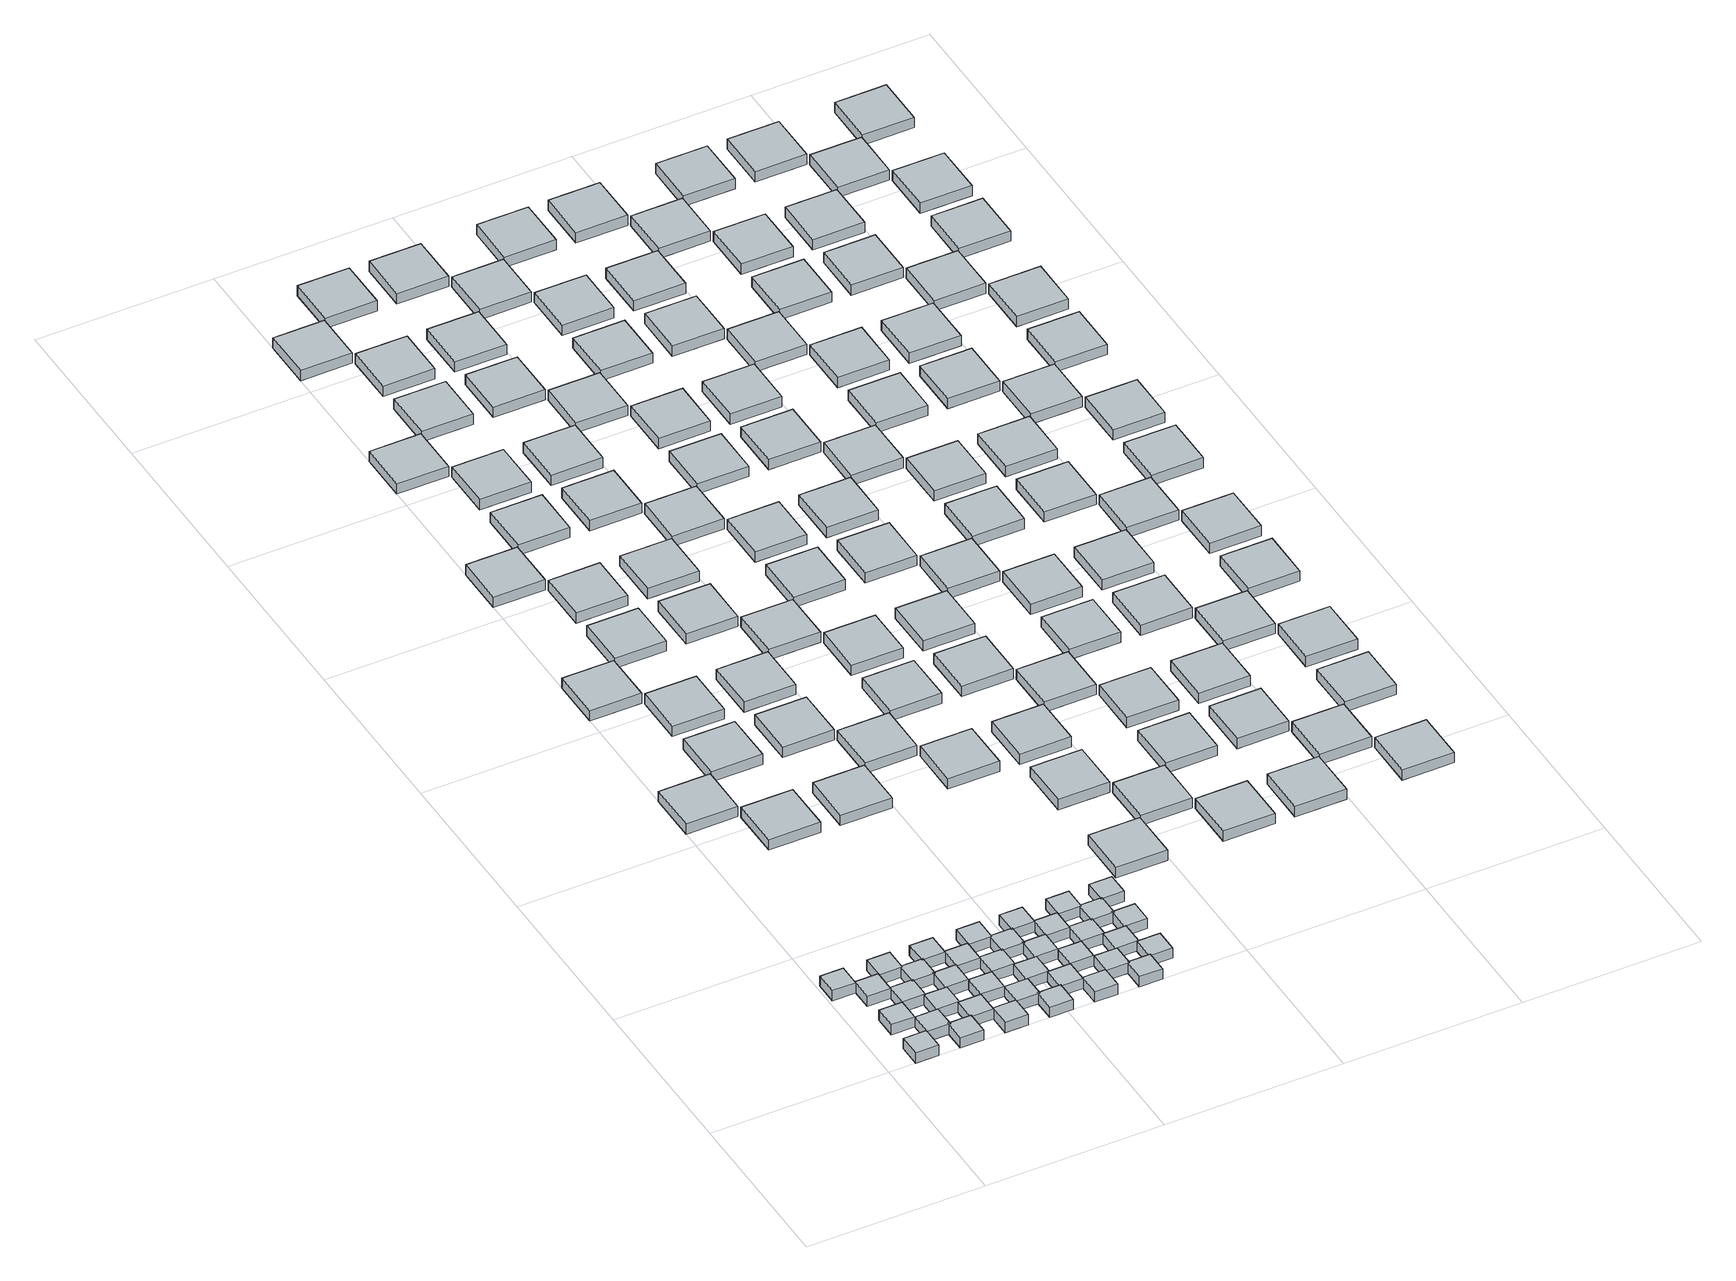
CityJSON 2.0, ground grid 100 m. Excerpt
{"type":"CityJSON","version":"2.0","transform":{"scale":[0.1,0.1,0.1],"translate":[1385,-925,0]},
"CityObjects":{
"object1":{"type":"GenericCityObject","geometry":[{"type":"Solid","lod":"1","boundaries":[[[[0,1,2,3]],[[4,5,1,0]],[[5,6,2,1]],[[6,7,3,2]],[[7,4,0,3]],[[7,6,5,4]]]]}]},
"object2":{"type":"GenericCityObject","geometry":[{"type":"Solid","lod":"1","boundaries":[[[[8,9,10,11]],[[12,13,9,8]],[[13,14,10,9]],[[14,15,11,10]],[[15,12,8,11]],[[15,14,13,12]]]]}]},
"object3":{"type":"GenericCityObject","geometry":[{"type":"Solid","lod":"1","boundaries":[[[[16,17,18,19]],[[20,21,17,16]],[[21,22,18,17]],[[22,23,19,18]],[[23,20,16,19]],[[23,22,21,20]]]]}]},
"object4":{"type":"GenericCityObject","geometry":[{"type":"Solid","lod":"1","boundaries":[[[[24,25,26,27]],[[28,29,25,24]],[[29,30,26,25]],[[30,31,27,26]],[[31,28,24,27]],[[31,30,29,28]]]]}]},
"object5":{"type":"GenericCityObject","geometry":[{"type":"Solid","lod":"1","boundaries":[[[[32,33,34,17]],[[35,36,33,32]],[[36,37,34,33]],[[37,21,17,34]],[[21,35,32,17]],[[21,37,36,35]]]]}]},
"object6":{"type":"GenericCityObject","geometry":[{"type":"Solid","lod":"1","boundaries":[[[[18,38,39,40]],[[22,41,38,18]],[[41,42,39,38]],[[42,43,40,39]],[[43,22,18,40]],[[43,42,41,22]]]]}]},
"object7":{"type":"GenericCityObject","geometry":[{"type":"Solid","lod":"1","boundaries":[[[[44,45,46,47]],[[48,49,45,44]],[[49,50,46,45]],[[50,51,47,46]],[[51,48,44,47]],[[51,50,49,48]]]]}]},
"object8":{"type":"GenericCityObject","geometry":[{"type":"Solid","lod":"1","boundaries":[[[[52,53,54,55]],[[56,57,53,52]],[[57,58,54,53]],[[58,59,55,54]],[[59,56,52,55]],[[59,58,57,56]]]]}]},
"object9":{"type":"GenericCityObject","geometry":[{"type":"Solid","lod":"1","boundaries":[[[[60,61,62,63]],[[64,65,61,60]],[[65,66,62,61]],[[66,67,63,62]],[[67,64,60,63]],[[67,66,65,64]]]]}]},
"object10":{"type":"GenericCityObject","geometry":[{"type":"Solid","lod":"1","boundaries":[[[[68,69,70,71]],[[72,73,69,68]],[[73,74,70,69]],[[74,75,71,70]],[[75,72,68,71]],[[75,74,73,72]]]]}]},
"object11":{"type":"GenericCityObject","geometry":[{"type":"Solid","lod":"1","boundaries":[[[[76,77,78,79]],[[80,81,77,76]],[[81,82,78,77]],[[82,83,79,78]],[[83,80,76,79]],[[83,82,81,80]]]]}]},
"object12":{"type":"GenericCityObject","geometry":[{"type":"Solid","lod":"1","boundaries":[[[[84,85,86,87]],[[88,89,85,84]],[[89,90,86,85]],[[90,91,87,86]],[[91,88,84,87]],[[91,90,89,88]]]]}]},
"object13":{"type":"GenericCityObject","geometry":[{"type":"Solid","lod":"1","boundaries":[[[[92,93,94,95]],[[96,97,93,92]],[[97,98,94,93]],[[98,99,95,94]],[[99,96,92,95]],[[99,98,97,96]]]]}]},
"object14":{"type":"GenericCityObject","geometry":[{"type":"Solid","lod":"1","boundaries":[[[[100,101,102,103]],[[104,105,101,100]],[[105,106,102,101]],[[106,107,103,102]],[[107,104,100,103]],[[107,106,105,104]]]]}]},
"object15":{"type":"GenericCityObject","geometry":[{"type":"Solid","lod":"1","boundaries":[[[[78,108,109,85]],[[82,110,108,78]],[[110,111,109,108]],[[111,89,85,109]],[[89,82,78,85]],[[89,111,110,82]]]]}]},
"object16":{"type":"GenericCityObject","geometry":[{"type":"Solid","lod":"1","boundaries":[[[[112,113,114,115]],[[116,117,113,112]],[[117,118,114,113]],[[118,119,115,114]],[[119,116,112,115]],[[119,118,117,116]]]]}]},
"object17":{"type":"GenericCityObject","geometry":[{"type":"Solid","lod":"1","boundaries":[[[[120,121,122,123]],[[124,125,121,120]],[[125,126,122,121]],[[126,127,123,122]],[[127,124,120,123]],[[127,126,125,124]]]]}]},
"object18":{"type":"GenericCityObject","geometry":[{"type":"Solid","lod":"1","boundaries":[[[[128,129,130,108]],[[131,132,129,128]],[[132,133,130,129]],[[133,110,108,130]],[[110,131,128,108]],[[110,133,132,131]]]]}]},
"object19":{"type":"GenericCityObject","geometry":[{"type":"Solid","lod":"1","boundaries":[[[[109,134,135,136]],[[111,137,134,109]],[[137,138,135,134]],[[138,139,136,135]],[[139,111,109,136]],[[139,138,137,111]]]]}]},
"object20":{"type":"GenericCityObject","geometry":[{"type":"Solid","lod":"1","boundaries":[[[[140,141,142,143]],[[144,145,141,140]],[[145,146,142,141]],[[146,147,143,142]],[[147,144,140,143]],[[147,146,145,144]]]]}]},
"object21":{"type":"GenericCityObject","geometry":[{"type":"Solid","lod":"1","boundaries":[[[[148,149,150,151]],[[152,153,149,148]],[[153,154,150,149]],[[154,155,151,150]],[[155,152,148,151]],[[155,154,153,152]]]]}]},
"object22":{"type":"GenericCityObject","geometry":[{"type":"Solid","lod":"1","boundaries":[[[[156,157,158,159]],[[160,161,157,156]],[[161,162,158,157]],[[162,163,159,158]],[[163,160,156,159]],[[163,162,161,160]]]]}]},
"object23":{"type":"GenericCityObject","geometry":[{"type":"Solid","lod":"1","boundaries":[[[[164,165,166,167]],[[168,169,165,164]],[[169,170,166,165]],[[170,171,167,166]],[[171,168,164,167]],[[171,170,169,168]]]]}]},
"object24":{"type":"GenericCityObject","geometry":[{"type":"Solid","lod":"1","boundaries":[[[[172,173,174,175]],[[176,177,173,172]],[[177,178,174,173]],[[178,179,175,174]],[[179,176,172,175]],[[179,178,177,176]]]]}]},
"object25":{"type":"GenericCityObject","geometry":[{"type":"Solid","lod":"1","boundaries":[[[[180,181,182,183]],[[184,185,181,180]],[[185,186,182,181]],[[186,187,183,182]],[[187,184,180,183]],[[187,186,185,184]]]]}]},
"object26":{"type":"GenericCityObject","geometry":[{"type":"Solid","lod":"1","boundaries":[[[[188,189,190,191]],[[192,193,189,188]],[[193,194,190,189]],[[194,195,191,190]],[[195,192,188,191]],[[195,194,193,192]]]]}]},
"object27":{"type":"GenericCityObject","geometry":[{"type":"Solid","lod":"1","boundaries":[[[[196,197,198,199]],[[200,201,197,196]],[[201,202,198,197]],[[202,203,199,198]],[[203,200,196,199]],[[203,202,201,200]]]]}]},
"object28":{"type":"GenericCityObject","geometry":[{"type":"Solid","lod":"1","boundaries":[[[[204,205,206,207]],[[208,209,205,204]],[[209,210,206,205]],[[210,211,207,206]],[[211,208,204,207]],[[211,210,209,208]]]]}]},
"object29":{"type":"GenericCityObject","geometry":[{"type":"Solid","lod":"1","boundaries":[[[[212,213,214,215]],[[216,217,213,212]],[[217,218,214,213]],[[218,219,215,214]],[[219,216,212,215]],[[219,218,217,216]]]]}]},
"object30":{"type":"GenericCityObject","geometry":[{"type":"Solid","lod":"1","boundaries":[[[[220,221,222,223]],[[224,225,221,220]],[[225,226,222,221]],[[226,227,223,222]],[[227,224,220,223]],[[227,226,225,224]]]]}]},
"object31":{"type":"GenericCityObject","geometry":[{"type":"Solid","lod":"1","boundaries":[[[[190,228,229,205]],[[194,230,228,190]],[[230,231,229,228]],[[231,209,205,229]],[[209,194,190,205]],[[209,231,230,194]]]]}]},
"object32":{"type":"GenericCityObject","geometry":[{"type":"Solid","lod":"1","boundaries":[[[[232,233,234,235]],[[236,237,233,232]],[[237,238,234,233]],[[238,239,235,234]],[[239,236,232,235]],[[239,238,237,236]]]]}]},
"object33":{"type":"GenericCityObject","geometry":[{"type":"Solid","lod":"1","boundaries":[[[[240,241,242,243]],[[244,245,241,240]],[[245,246,242,241]],[[246,247,243,242]],[[247,244,240,243]],[[247,246,245,244]]]]}]},
"object34":{"type":"GenericCityObject","geometry":[{"type":"Solid","lod":"1","boundaries":[[[[248,249,250,228]],[[251,252,249,248]],[[252,253,250,249]],[[253,230,228,250]],[[230,251,248,228]],[[230,253,252,251]]]]}]},
"object35":{"type":"GenericCityObject","geometry":[{"type":"Solid","lod":"1","boundaries":[[[[254,255,256,257]],[[258,259,255,254]],[[259,260,256,255]],[[260,261,257,256]],[[261,258,254,257]],[[261,260,259,258]]]]}]},
"object36":{"type":"GenericCityObject","geometry":[{"type":"Solid","lod":"1","boundaries":[[[[262,263,264,265]],[[266,267,263,262]],[[267,268,264,263]],[[268,269,265,264]],[[269,266,262,265]],[[269,268,267,266]]]]}]},
"object37":{"type":"GenericCityObject","geometry":[{"type":"Solid","lod":"1","boundaries":[[[[229,270,271,272]],[[231,273,270,229]],[[273,274,271,270]],[[274,275,272,271]],[[275,231,229,272]],[[275,274,273,231]]]]}]},
"object38":{"type":"GenericCityObject","geometry":[{"type":"Solid","lod":"1","boundaries":[[[[276,277,278,279]],[[280,281,277,276]],[[281,282,278,277]],[[282,283,279,278]],[[283,280,276,279]],[[283,282,281,280]]]]}]},
"object39":{"type":"GenericCityObject","geometry":[{"type":"Solid","lod":"1","boundaries":[[[[284,285,286,287]],[[288,289,285,284]],[[289,290,286,285]],[[290,291,287,286]],[[291,288,284,287]],[[291,290,289,288]]]]}]},
"object40":{"type":"GenericCityObject","geometry":[{"type":"Solid","lod":"1","boundaries":[[[[292,293,294,295]],[[296,297,293,292]],[[297,298,294,293]],[[298,299,295,294]],[[299,296,292,295]],[[299,298,297,296]]]]}]},
"object41":{"type":"GenericCityObject","geometry":[{"type":"Solid","lod":"1","boundaries":[[[[300,301,302,303]],[[304,305,301,300]],[[305,306,302,301]],[[306,307,303,302]],[[307,304,300,303]],[[307,306,305,304]]]]}]},
"object42":{"type":"GenericCityObject","geometry":[{"type":"Solid","lod":"1","boundaries":[[[[308,309,310,311]],[[312,313,309,308]],[[313,314,310,309]],[[314,315,311,310]],[[315,312,308,311]],[[315,314,313,312]]]]}]},
"object43":{"type":"GenericCityObject","geometry":[{"type":"Solid","lod":"1","boundaries":[[[[316,317,318,319]],[[320,321,317,316]],[[321,322,318,317]],[[322,323,319,318]],[[323,320,316,319]],[[323,322,321,320]]]]}]},
"object44":{"type":"GenericCityObject","geometry":[{"type":"Solid","lod":"1","boundaries":[[[[324,325,326,327]],[[328,329,325,324]],[[329,330,326,325]],[[330,331,327,326]],[[331,328,324,327]],[[331,330,329,328]]]]}]},
"object45":{"type":"GenericCityObject","geometry":[{"type":"Solid","lod":"1","boundaries":[[[[332,333,334,335]],[[336,337,333,332]],[[337,338,334,333]],[[338,339,335,334]],[[339,336,332,335]],[[339,338,337,336]]]]}]},
"object46":{"type":"GenericCityObject","geometry":[{"type":"Solid","lod":"1","boundaries":[[[[340,341,342,343]],[[344,345,341,340]],[[345,346,342,341]],[[346,347,343,342]],[[347,344,340,343]],[[347,346,345,344]]]]}]},
"object47":{"type":"GenericCityObject","geometry":[{"type":"Solid","lod":"1","boundaries":[[[[348,349,350,351]],[[352,353,349,348]],[[353,354,350,349]],[[354,355,351,350]],[[355,352,348,351]],[[355,354,353,352]]]]}]},
"object48":{"type":"GenericCityObject","geometry":[{"type":"Solid","lod":"1","boundaries":[[[[356,357,358,359]],[[360,361,357,356]],[[361,362,358,357]],[[362,363,359,358]],[[363,360,356,359]],[[363,362,361,360]]]]}]},
"object49":{"type":"GenericCityObject","geometry":[{"type":"Solid","lod":"1","boundaries":[[[[364,365,366,367]],[[368,369,365,364]],[[369,370,366,365]],[[370,371,367,366]],[[371,368,364,367]],[[371,370,369,368]]]]}]},
"object50":{"type":"GenericCityObject","geometry":[{"type":"Solid","lod":"1","boundaries":[[[[372,373,374,375]],[[376,377,373,372]],[[377,378,374,373]],[[378,379,375,374]],[[379,376,372,375]],[[379,378,377,376]]]]}]},
"object51":{"type":"GenericCityObject","geometry":[{"type":"Solid","lod":"1","boundaries":[[[[380,381,382,383]],[[384,385,381,380]],[[385,386,382,381]],[[386,387,383,382]],[[387,384,380,383]],[[387,386,385,384]]]]}]},
"object52":{"type":"GenericCityObject","geometry":[{"type":"Solid","lod":"1","boundaries":[[[[388,389,390,391]],[[392,393,389,388]],[[393,394,390,389]],[[394,395,391,390]],[[395,392,388,391]],[[395,394,393,392]]]]}]},
"object53":{"type":"GenericCityObject","geometry":[{"type":"Solid","lod":"1","boundaries":[[[[396,397,398,399]],[[400,401,397,396]],[[401,402,398,397]],[[402,403,399,398]],[[403,400,396,399]],[[403,402,401,400]]]]}]},
"object54":{"type":"GenericCityObject","geometry":[{"type":"Solid","lod":"1","boundaries":[[[[404,405,406,407]],[[408,409,405,404]],[[409,410,406,405]],[[410,411,407,406]],[[411,408,404,407]],[[411,410,409,408]]]]}]},
"object55":{"type":"GenericCityObject","geometry":[{"type":"Solid","lod":"1","boundaries":[[[[412,413,414,415]],[[416,417,413,412]],[[417,418,414,413]],[[418,419,415,414]],[[419,416,412,415]],[[419,418,417,416]]]]}]},
"object56":{"type":"GenericCityObject","geometry":[{"type":"Solid","lod":"1","boundaries":[[[[420,421,422,423]],[[424,425,421,420]],[[425,426,422,421]],[[426,427,423,422]],[[427,424,420,423]],[[427,426,425,424]]]]}]},
"object57":{"type":"GenericCityObject","geometry":[{"type":"Solid","lod":"1","boundaries":[[[[428,429,430,431]],[[432,433,429,428]],[[433,434,430,429]],[[434,435,431,430]],[[435,432,428,431]],[[435,434,433,432]]]]}]},
"object58":{"type":"GenericCityObject","geometry":[{"type":"Solid","lod":"1","boundaries":[[[[436,437,438,439]],[[440,441,437,436]],[[441,442,438,437]],[[442,443,439,438]],[[443,440,436,439]],[[443,442,441,440]]]]}]},
"object59":{"type":"GenericCityObject","geometry":[{"type":"Solid","lod":"1","boundaries":[[[[444,445,446,447]],[[448,449,445,444]],[[449,450,446,445]],[[450,451,447,446]],[[451,448,444,447]],[[451,450,449,448]]]]}]},
"object60":{"type":"GenericCityObject","geometry":[{"type":"Solid","lod":"1","boundaries":[[[[452,453,454,455]],[[456,457,453,452]],[[457,458,454,453]],[[458,459,455,454]],[[459,456,452,455]],[[459,458,457,456]]]]}]},
"object61":{"type":"GenericCityObject","geometry":[{"type":"Solid","lod":"1","boundaries":[[[[460,461,462,463]],[[464,465,461,460]],[[465,466,462,461]],[[466,467,463,462]],[[467,464,460,463]],[[467,466,465,464]]]]}]},
"object62":{"type":"GenericCityObject","geometry":[{"type":"Solid","lod":"1","boundaries":[[[[468,469,470,471]],[[472,473,469,468]],[[473,474,470,469]],[[474,475,471,470]],[[475,472,468,471]],[[475,474,473,472]]]]}]},
"object63":{"type":"GenericCityObject","geometry":[{"type":"Solid","lod":"1","boundaries":[[[[476,477,478,479]],[[480,481,477,476]],[[481,482,478,477]],[[482,483,479,478]],[[483,480,476,479]],[[483,482,481,480]]]]}]},
"object64":{"type":"GenericCityObject","geometry":[{"type":"Solid","lod":"1","boundaries":[[[[484,485,486,487]],[[488,489,485,484]],[[489,490,486,485]],[[490,491,487,486]],[[491,488,484,487]],[[491,490,489,488]]]]}]},
"object65":{"type":"GenericCityObject","geometry":[{"type":"Solid","lod":"1","boundaries":[[[[492,493,494,495]],[[496,497,493,492]],[[497,498,494,493]],[[498,499,495,494]],[[499,496,492,495]],[[499,498,497,496]]]]}]},
"object66":{"type":"GenericCityObject","geometry":[{"type":"Solid","lod":"1","boundaries":[[[[500,501,502,503]],[[504,505,501,500]],[[505,506,502,501]],[[506,507,503,502]],[[507,504,500,503]],[[507,506,505,504]]]]}]},
"object67":{"type":"GenericCityObject","geometry":[{"type":"Solid","lod":"1","boundaries":[[[[508,509,510,511]],[[512,513,509,508]],[[513,514,510,509]],[[514,515,511,510]],[[515,512,508,511]],[[515,514,513,512]]]]}]},
"object68":{"type":"GenericCityObject","geometry":[{"type":"Solid","lod":"1","boundaries":[[[[516,517,518,519]],[[520,521,517,516]],[[521,522,518,517]],[[522,523,519,518]],[[523,520,516,519]],[[523,522,521,520]]]]}]},
"object69":{"type":"GenericCityObject","geometry":[{"type":"Solid","lod":"1","boundaries":[[[[524,525,526,527]],[[528,529,525,524]],[[529,530,526,525]],[[530,531,527,526]],[[531,528,524,527]],[[531,530,529,528]]]]}]},
"object70":{"type":"GenericCityObject","geometry":[{"type":"Solid","lod":"1","boundaries":[[[[532,533,534,535]],[[536,537,533,532]],[[537,538,534,533]],[[538,539,535,534]],[[539,536,532,535]],[[539,538,537,536]]]]}]},
"object71":{"type":"GenericCityObject","geometry":[{"type":"Solid","lod":"1","boundaries":[[[[540,541,542,543]],[[544,545,541,540]],[[545,546,542,541]],[[546,547,543,542]],[[547,544,540,543]],[[547,546,545,544]]]]}]},
"object72":{"type":"GenericCityObject","geometry":[{"type":"Solid","lod":"1","boundaries":[[[[548,549,550,551]],[[552,553,549,548]],[[553,554,550,549]],[[554,555,551,550]],[[555,552,548,551]],[[555,554,553,552]]]]}]},
"object73":{"type":"GenericCityObject","geometry":[{"type":"Solid","lod":"1","boundaries":[[[[556,557,558,559]],[[560,561,557,556]],[[561,562,558,557]],[[562,563,559,558]],[[563,560,556,559]],[[563,562,561,560]]]]}]},
"object74":{"type":"GenericCityObject","geometry":[{"type":"Solid","lod":"1","boundaries":[[[[564,565,566,567]],[[568,569,565,564]],[[569,570,566,565]],[[570,571,567,566]],[[571,568,564,567]],[[571,570,569,568]]]]}]},
"object75":{"type":"GenericCityObject","geometry":[{"type":"Solid","lod":"1","boundaries":[[[[572,573,574,575]],[[576,577,573,572]],[[577,578,574,573]],[[578,579,575,574]],[[579,576,572,575]],[[579,578,577,576]]]]}]},
"object76":{"type":"GenericCityObject","geometry":[{"type":"Solid","lod":"1","boundaries":[[[[580,581,582,583]],[[584,585,581,580]],[[585,586,582,581]],[[586,587,583,582]],[[587,584,580,583]],[[587,586,585,584]]]]}]},
"object77":{"type":"GenericCityObject","geometry":[{"type":"Solid","lod":"1","boundaries":[[[[588,589,590,591]],[[592,593,589,588]],[[593,594,590,589]],[[594,595,591,590]],[[595,592,588,591]],[[595,594,593,592]]]]}]},
"object78":{"type":"GenericCityObject","geometry":[{"type":"Solid","lod":"1","boundaries":[[[[596,597,598,599]],[[600,601,597,596]],[[601,602,598,597]],[[602,603,599,598]],[[603,600,596,599]],[[603,602,601,600]]]]}]},
"object79":{"type":"GenericCityObject","geometry":[{"type":"Solid","lod":"1","boundaries":[[[[604,605,606,607]],[[608,609,605,604]],[[609,610,606,605]],[[610,611,607,606]],[[611,608,604,607]],[[611,610,609,608]]]]}]},
"object80":{"type":"GenericCityObject","geometry":[{"type":"Solid","lod":"1","boundaries":[[[[612,613,614,615]],[[616,617,613,612]],[[617,618,614,613]],[[618,619,615,614]],[[619,616,612,615]],[[619,618,617,616]]]]}]},
"object81":{"type":"GenericCityObject","geometry":[{"type":"Solid","lod":"1","boundaries":[[[[620,621,622,623]],[[624,625,621,620]],[[625,626,622,621]],[[626,627,623,622]],[[627,624,620,623]],[[627,626,625,624]]]]}]},
"object82":{"type":"GenericCityObject","geometry":[{"type":"Solid","lod":"1","boundaries":[[[[628,629,630,631]],[[632,633,629,628]],[[633,634,630,629]],[[634,635,631,630]],[[635,632,628,631]],[[635,634,633,632]]]]}]},
"object83":{"type":"GenericCityObject","geometry":[{"type":"Solid","lod":"1","boundaries":[[[[636,637,638,639]],[[640,641,637,636]],[[641,642,638,637]],[[642,643,639,638]],[[643,640,636,639]],[[643,642,641,640]]]]}]},
"object84":{"type":"GenericCityObject","geometry":[{"type":"Solid","lod":"1","boundaries":[[[[644,645,646,647]],[[648,649,645,644]],[[649,650,646,645]],[[650,651,647,646]],[[651,648,644,647]],[[651,650,649,648]]]]}]},
"object85":{"type":"GenericCityObject","geometry":[{"type":"Solid","lod":"1","boundaries":[[[[652,653,654,655]],[[656,657,653,652]],[[657,658,654,653]],[[658,659,655,654]],[[659,656,652,655]],[[659,658,657,656]]]]}]},
"object86":{"type":"GenericCityObject","geometry":[{"type":"Solid","lod":"1","boundaries":[[[[660,661,662,663]],[[664,665,661,660]],[[665,666,662,661]],[[666,667,663,662]],[[667,664,660,663]],[[667,666,665,664]]]]}]},
"object87":{"type":"GenericCityObject","geometry":[{"type":"Solid","lod":"1","boundaries":[[[[668,669,670,671]],[[672,673,669,668]],[[673,674,670,669]],[[674,675,671,670]],[[675,672,668,671]],[[675,674,673,672]]]]}]},
"object88":{"type":"GenericCityObject","geometry":[{"type":"Solid","lod":"1","boundaries":[[[[676,677,678,679]],[[680,681,677,676]],[[681,682,678,677]],[[682,683,679,678]],[[683,680,676,679]],[[683,682,681,680]]]]}]},
"object89":{"type":"GenericCityObject","geometry":[{"type":"Solid","lod":"1","boundaries":[[[[684,685,686,687]],[[688,689,685,684]],[[689,690,686,685]],[[690,691,687,686]],[[691,688,684,687]],[[691,690,689,688]]]]}]},
"object90":{"type":"GenericCityObject","geometry":[{"type":"Solid","lod":"1","boundaries":[[[[692,693,694,695]],[[696,697,693,692]],[[697,698,694,693]],[[698,699,695,694]],[[699,696,692,695]],[[699,698,697,696]]]]}]},
"object91":{"type":"GenericCityObject","geometry":[{"type":"Solid","lod":"1","boundaries":[[[[700,701,702,703]],[[704,705,701,700]],[[705,706,702,701]],[[706,707,703,702]],[[707,704,700,703]],[[707,706,705,704]]]]}]},
"object92":{"type":"GenericCityObject","geometry":[{"type":"Solid","lod":"1","boundaries":[[[[708,709,710,711]],[[712,713,709,708]],[[713,714,710,709]],[[714,715,711,710]],[[715,712,708,711]],[[715,714,713,712]]]]}]},
"object93":{"type":"GenericCityObject","geometry":[{"type":"Solid","lod":"1","boundaries":[[[[716,717,718,719]],[[720,721,717,716]],[[721,722,718,717]],[[722,723,719,718]],[[723,720,716,719]],[[723,722,721,720]]]]}]},
"object94":{"type":"GenericCityObject","geometry":[{"type":"Solid","lod":"1","boundaries":[[[[724,725,726,727]],[[728,729,725,724]],[[729,730,726,725]],[[730,731,727,726]],[[731,728,724,727]],[[731,730,729,728]]]]}]},
"object95":{"type":"GenericCityObject","geometry":[{"type":"Solid","lod":"1","boundaries":[[[[732,733,734,735]],[[736,737,733,732]],[[737,738,734,733]],[[738,739,735,734]],[[739,736,732,735]],[[739,738,737,736]]]]}]},
"object96":{"type":"GenericCityObject","geometry":[{"type":"Solid","lod":"1","boundaries":[[[[740,741,742,743]],[[744,745,741,740]],[[745,746,742,741]],[[746,747,743,742]],[[747,744,740,743]],[[747,746,745,744]]]]}]},
"object97":{"type":"GenericCityObject","geometry":[{"type":"Solid","lod":"1","boundaries":[[[[748,749,750,751]],[[752,753,749,748]],[[753,754,750,749]],[[754,755,751,750]],[[755,752,748,751]],[[755,754,753,752]]]]}]},
"object98":{"type":"GenericCityObject","geometry":[{"type":"Solid","lod":"1","boundaries":[[[[756,757,758,759]],[[760,761,757,756]],[[761,762,758,757]],[[762,763,759,758]],[[763,760,756,759]],[[763,762,761,760]]]]}]},
"object99":{"type":"GenericCityObject","geometry":[{"type":"Solid","lod":"1","boundaries":[[[[764,765,766,767]],[[768,769,765,764]],[[769,770,766,765]],[[770,771,767,766]],[[771,768,764,767]],[[771,770,769,768]]]]}]},
"object100":{"type":"GenericCityObject","geometry":[{"type":"Solid","lod":"1","boundaries":[[[[772,773,774,775]],[[776,777,773,772]],[[777,778,774,773]],[[778,779,775,774]],[[779,776,772,775]],[[779,778,777,776]]]]}]},
"object101":{"type":"GenericCityObject","geometry":[{"type":"Solid","lod":"1","boundaries":[[[[780,781,782,783]],[[784,785,781,780]],[[785,786,782,781]],[[786,787,783,782]],[[787,784,780,783]],[[787,786,785,784]]]]}]},
"object102":{"type":"GenericCityObject","geometry":[{"type":"Solid","lod":"1","boundaries":[[[[788,789,790,791]],[[792,793,789,788]],[[793,794,790,789]],[[794,795,791,790]],[[795,792,788,791]],[[795,794,793,792]]]]}]},
"object103":{"type":"GenericCityObject","geometry":[{"type":"Solid","lod":"1","boundaries":[[[[796,797,798,799]],[[800,801,797,796]],[[801,802,798,797]],[[802,803,799,798]],[[803,800,796,799]],[[803,802,801,800]]]]}]},
"object104":{"type":"GenericCityObject","geometry":[{"type":"Solid","lod":"1","boundaries":[[[[804,805,806,807]],[[808,809,805,804]],[[809,810,806,805]],[[810,811,807,806]],[[811,808,804,807]],[[811,810,809,808]]]]}]},
"object105":{"type":"GenericCityObject","geometry":[{"type":"Solid","lod":"1","boundaries":[[[[812,813,814,815]],[[816,817,813,812]],[[817,818,814,813]],[[818,819,815,814]],[[819,816,812,815]],[[819,818,817,816]]]]}]},
"object106":{"type":"GenericCityObject","geometry":[{"type":"Solid","lod":"1","boundaries":[[[[820,821,822,823]],[[824,825,821,820]],[[825,826,822,821]],[[826,827,823,822]],[[827,824,820,823]],[[827,826,825,824]]]]}]},
"object107":{"type":"GenericCityObject","geometry":[{"type":"Solid","lod":"1","boundaries":[[[[828,829,830,831]],[[832,833,829,828]],[[833,834,830,829]],[[834,835,831,830]],[[835,832,828,831]],[[835,834,833,832]]]]}]},
"object108":{"type":"GenericCityObject","geometry":[{"type":"Solid","lod":"1","boundaries":[[[[836,837,838,839]],[[840,841,837,836]],[[841,842,838,837]],[[842,843,839,838]],[[843,840,836,839]],[[843,842,841,840]]]]}]},
"object109":{"type":"GenericCityObject","geometry":[{"type":"Solid","lod":"1","boundaries":[[[[844,845,846,847]],[[848,849,845,844]],[[849,850,846,845]],[[850,851,847,846]],[[851,848,844,847]],[[851,850,849,848]]]]}]},
"object110":{"type":"GenericCityObject","geometry":[{"type":"Solid","lod":"1","boundaries":[[[[852,853,854,855]],[[856,857,853,852]],[[857,858,854,853]],[[858,859,855,854]],[[859,856,852,855]],[[859,858,857,856]]]]}]},
"object111":{"type":"GenericCityObject","geometry":[{"type":"Solid","lod":"1","boundaries":[[[[860,861,862,863]],[[864,865,861,860]],[[865,866,862,861]],[[866,867,863,862]],[[867,864,860,863]],[[867,866,865,864]]]]}]},
"object112":{"type":"GenericCityObject","geometry":[{"type":"Solid","lod":"1","boundaries":[[[[868,869,870,871]],[[872,873,869,868]],[[873,874,870,869]],[[874,875,871,870]],[[875,872,868,871]],[[875,874,873,872]]]]}]},
"object113":{"type":"GenericCityObject","geometry":[{"type":"Solid","lod":"1","boundaries":[[[[876,877,878,879]],[[880,881,877,876]],[[881,882,878,877]],[[882,883,879,878]],[[883,880,876,879]],[[883,882,881,880]]]]}]},
"object114":{"type":"GenericCityObject","geometry":[{"type":"Solid","lod":"1","boundaries":[[[[884,885,886,887]],[[888,889,885,884]],[[889,890,886,885]],[[890,891,887,886]],[[891,888,884,887]],[[891,890,889,888]]]]}]},
"object115":{"type":"GenericCityObject","geometry":[{"type":"Solid","lod":"1","boundaries":[[[[892,893,894,895]],[[896,897,893,892]],[[897,898,894,893]],[[898,899,895,894]],[[899,896,892,895]],[[899,898,897,896]]]]}]},
"object116":{"type":"GenericCityObject","geometry":[{"type":"Solid","lod":"1","boundaries":[[[[900,901,902,903]],[[904,905,901,900]],[[905,906,902,901]],[[906,907,903,902]],[[907,904,900,903]],[[907,906,905,904]]]]}]},
"object117":{"type":"GenericCityObject","geometry":[{"type":"Solid","lod":"1","boundaries":[[[[908,909,910,911]],[[912,913,909,908]],[[913,914,910,909]],[[914,915,911,910]],[[915,912,908,911]],[[915,914,913,912]]]]}]},
"object118":{"type":"GenericCityObject","geometry":[{"type":"Solid","lod":"1","boundaries":[[[[916,917,918,919]],[[920,921,917,916]],[[921,922,918,917]],[[922,923,919,918]],[[923,920,916,919]],[[923,922,921,920]]]]}]},
"object119":{"type":"GenericCityObject","geometry":[{"type":"Solid","lod":"1","boundaries":[[[[924,925,926,927]],[[928,929,925,924]],[[929,930,926,925]],[[930,931,927,926]],[[931,928,924,927]],[[931,930,929,928]]]]}]},
"object120":{"type":"GenericCityObject","geometry":[{"type":"Solid","lod":"1","boundaries":[[[[932,933,934,935]],[[936,937,933,932]],[[937,938,934,933]],[[938,939,935,934]],[[939,936,932,935]],[[939,938,937,936]]]]}]},
"object121":{"type":"GenericCityObject","geometry":[{"type":"Solid","lod":"1","boundaries":[[[[940,941,942,943]],[[944,945,941,940]],[[945,946,942,941]],[[946,947,943,942]],[[947,944,940,943]],[[947,946,945,944]]]]}]},
"object122":{"type":"GenericCityObject","geometry":[{"type":"Solid","lod":"1","boundaries":[[[[948,949,950,951]],[[952,953,949,948]],[[953,954,950,949]],[[954,955,951,950]],[[955,952,948,951]],[[955,954,953,952]]]]}]},
"object123":{"type":"GenericCityObject","geometry":[{"type":"Solid","lod":"1","boundaries":[[[[956,957,958,959]],[[960,961,957,956]],[[961,962,958,957]],[[962,963,959,958]],[[963,960,956,959]],[[963,962,961,960]]]]}]},
"object124":{"type":"GenericCityObject","geometry":[{"type":"Solid","lod":"1","boundaries":[[[[964,965,966,967]],[[968,969,965,964]],[[969,970,966,965]],[[970,971,967,966]],[[971,968,964,967]],[[971,970,969,968]]]]}]},
"object125":{"type":"GenericCityObject","geometry":[{"type":"Solid","lod":"1","boundaries":[[[[972,973,974,975]],[[976,977,973,972]],[[977,978,974,973]],[[978,979,975,974]],[[979,976,972,975]],[[979,978,977,976]]]]}]},
"object126":{"type":"GenericCityObject","geometry":[{"type":"Solid","lod":"1","boundaries":[[[[980,981,982,983]],[[984,985,981,980]],[[985,986,982,981]],[[986,987,983,982]],[[987,984,980,983]],[[987,986,985,984]]]]}]},
"object127":{"type":"GenericCityObject","geometry":[{"type":"Solid","lod":"1","boundaries":[[[[988,989,990,991]],[[992,993,989,988]],[[993,994,990,989]],[[994,995,991,990]],[[995,992,988,991]],[[995,994,993,992]]]]}]},
"object128":{"type":"GenericCityObject","geometry":[{"type":"Solid","lod":"1","boundaries":[[[[996,997,998,999]],[[1000,1001,997,996]],[[1001,1002,998,997]],[[1002,1003,999,998]],[[1003,1000,996,999]],[[1003,1002,1001,1000]]]]}]},
"object129":{"type":"GenericCityObject","geometry":[{"type":"Solid","lod":"1","boundaries":[[[[1004,1005,1006,1007]],[[1008,1009,1005,1004]],[[1009,1010,1006,1005]],[[1010,1011,1007,1006]],[[1011,1008,1004,1007]],[[1011,1010,1009,1008]]]]}]},
"object130":{"type":"GenericCityObject","geometry":[{"type":"Solid","lod":"1","boundaries":[[[[1012,1013,1014,1015]],[[1016,1017,1013,1012]],[[1017,1018,1014,1013]],[[1018,1019,1015,1014]],[[1019,1016,1012,1015]],[[1019,1018,1017,1016]]]]}]},
"object131":{"type":"GenericCityObject","geometry":[{"type":"Solid","lod":"1","boundaries":[[[[1020,1021,1022,1023]],[[1024,1025,1021,1020]],[[1025,1026,1022,1021]],[[1026,1027,1023,1022]],[[1027,1024,1020,1023]],[[1027,1026,1025,1024]]]]}]},
"object132":{"type":"GenericCityObject","geometry":[{"type":"Solid","lod":"1","boundaries":[[[[1028,1029,1030,1031]],[[1032,1033,1029,1028]],[[1033,1034,1030,1029]],[[1034,1035,1031,1030]],[[1035,1032,1028,1031]],[[1035,1034,1033,1032]]]]}]},
"object133":{"type":"GenericCityObject","geometry":[{"type":"Solid","lod":"1","boundaries":[[[[1036,1037,1038,1039]],[[1040,1041,1037,1036]],[[1041,1042,1038,1037]],[[1042,1043,1039,1038]],[[1043,1040,1036,1039]],[[1043,1042,1041,1040]]]]}]},
"object134":{"type":"GenericCityObject","geometry":[{"type":"Solid","lod":"1","boundaries":[[[[1044,1045,1046,1047]],[[1048,1049,1045,1044]],[[1049,1050,1046,1045]],[[1050,1051,1047,1046]],[[1051,1048,1044,1047]],[[1051,1050,1049,1048]]]]}]},
"object135":{"type":"GenericCityObject","geometry":[{"type":"Solid","lod":"1","boundaries":[[[[1052,1053,1054,1055]],[[1056,1057,1053,1052]],[[1057,1058,1054,1053]],[[1058,1059,1055,1054]],[[1059,1056,1052,1055]],[[1059,1058,1057,1056]]]]}]},
"object136":{"type":"GenericCityObject","geometry":[{"type":"Solid","lod":"1","boundaries":[[[[1060,1061,1062,1063]],[[1064,1065,1061,1060]],[[1065,1066,1062,1061]],[[1066,1067,1063,1062]],[[1067,1064,1060,1063]],[[1067,1066,1065,1064]]]]}]},
"object137":{"type":"GenericCityObject","geometry":[{"type":"Solid","lod":"1","boundaries":[[[[1068,1069,1070,1071]],[[1072,1073,1069,1068]],[[1073,1074,1070,1069]],[[1074,1075,1071,1070]],[[1075,1072,1068,1071]],[[1075,1074,1073,1072]]]]}]}
},
"vertices":[
[150,0,0],[280,0,0],[280,130,0],[150,130,0],[150,0,65],[280,0,65],[280,130,65],[150,130,65],
[20,620,0],[150,620,0],[150,750,0],[20,750,0],[20,620,65],[150,620,65],[150,750,65],[20,750,65],
[150,250,0],[280,250,0],[280,380,0],[150,380,0],[150,250,65],[280,250,65],[280,380,65],[150,380,65],
[150,500,0],[280,500,0],[280,630,0],[150,630,0],[150,500,65],[280,500,65],[280,630,65],[150,630,65],
[280,120,0],[410,120,0],[410,250,0],[280,120,65],[410,120,65],[410,250,65],
[410,380,0],[410,510,0],[280,510,0],[410,380,65],[410,510,65],[280,510,65],
[400,0,0],[530,0,0],[530,130,0],[400,130,0],[400,0,65],[530,0,65],[530,130,65],[400,130,65],
[280,620,0],[410,620,0],[410,750,0],[280,750,0],[280,620,65],[410,620,65],[410,750,65],[280,750,65],
[400,250,0],[530,250,0],[530,380,0],[400,380,0],[400,250,65],[530,250,65],[530,380,65],[400,380,65],
[400,500,0],[530,500,0],[530,630,0],[400,630,0],[400,500,65],[530,500,65],[530,630,65],[400,630,65],
[520,120,0],[650,120,0],[650,250,0],[520,250,0],[520,120,65],[650,120,65],[650,250,65],[520,250,65],
[520,380,0],[650,380,0],[650,510,0],[520,510,0],[520,380,65],[650,380,65],[650,510,65],[520,510,65],
[650,0,0],[780,0,0],[780,130,0],[650,130,0],[650,0,65],[780,0,65],[780,130,65],[650,130,65],
[520,620,0],[650,620,0],[650,750,0],[520,750,0],[520,620,65],[650,620,65],[650,750,65],[520,750,65],
[780,250,0],[780,380,0],[780,250,65],[780,380,65],
[0,2100,0],[289,2100,0],[289,2389,0],[0,2389,0],[0,2100,65],[289,2100,65],[289,2389,65],[0,2389,65],
[650,500,0],[780,500,0],[780,630,0],[650,630,0],[650,500,65],[780,500,65],[780,630,65],[650,630,65],
[780,120,0],[910,120,0],[910,250,0],[780,120,65],[910,120,65],[910,250,65],
[910,380,0],[910,510,0],[780,510,0],[910,380,65],[910,510,65],[780,510,65],
[900,0,0],[1030,0,0],[1030,130,0],[900,130,0],[900,0,65],[1030,0,65],[1030,130,65],[900,130,65],
[300,1800,0],[589,1800,0],[589,2089,0],[300,2089,0],[300,1800,65],[589,1800,65],[589,2089,65],[300,2089,65],
[780,620,0],[910,620,0],[910,750,0],[780,750,0],[780,620,65],[910,620,65],[910,750,65],[780,750,65],
[900,250,0],[1030,250,0],[1030,380,0],[900,380,0],[900,250,65],[1030,250,65],[1030,380,65],[900,380,65],
[0,3100,0],[289,3100,0],[289,3389,0],[0,3389,0],[0,3100,65],[289,3100,65],[289,3389,65],[0,3389,65],
[900,500,0],[1030,500,0],[1030,630,0],[900,630,0],[900,500,65],[1030,500,65],[1030,630,65],[900,630,65],
[1020,120,0],[1150,120,0],[1150,250,0],[1020,250,0],[1020,120,65],[1150,120,65],[1150,250,65],[1020,250,65],
[300,2400,0],[589,2400,0],[589,2689,0],[300,2689,0],[300,2400,65],[589,2400,65],[589,2689,65],[300,2689,65],
[1020,380,0],[1150,380,0],[1150,510,0],[1020,510,0],[1020,380,65],[1150,380,65],[1150,510,65],[1020,510,65],
[1150,0,0],[1280,0,0],[1280,130,0],[1150,130,0],[1150,0,65],[1280,0,65],[1280,130,65],[1150,130,65],
[1020,620,0],[1150,620,0],[1150,750,0],[1020,750,0],[1020,620,65],[1150,620,65],[1150,750,65],[1020,750,65],
[1280,250,0],[1280,380,0],[1280,250,65],[1280,380,65],
[300,2800,0],[589,2800,0],[589,3089,0],[300,3089,0],[300,2800,65],[589,2800,65],[589,3089,65],[300,3089,65],
[1150,500,0],[1280,500,0],[1280,630,0],[1150,630,0],[1150,500,65],[1280,500,65],[1280,630,65],[1150,630,65],
[1280,120,0],[1410,120,0],[1410,250,0],[1280,120,65],[1410,120,65],[1410,250,65],
[0,4100,0],[289,4100,0],[289,4389,0],[0,4389,0],[0,4100,65],[289,4100,65],[289,4389,65],[0,4389,65],
[700,1800,0],[989,1800,0],[989,2089,0],[700,2089,0],[700,1800,65],[989,1800,65],[989,2089,65],[700,2089,65],
[1410,380,0],[1410,510,0],[1280,510,0],[1410,380,65],[1410,510,65],[1280,510,65],
[1400,0,0],[1530,0,0],[1530,130,0],[1400,130,0],[1400,0,65],[1530,0,65],[1530,130,65],[1400,130,65],
[300,3400,0],[589,3400,0],[589,3689,0],[300,3689,0],[300,3400,65],[589,3400,65],[589,3689,65],[300,3689,65],
[1280,620,0],[1410,620,0],[1410,750,0],[1280,750,0],[1280,620,65],[1410,620,65],[1410,750,65],[1280,750,65],
[1400,250,0],[1530,250,0],[1530,380,0],[1400,380,0],[1400,250,65],[1530,250,65],[1530,380,65],[1400,380,65],
[700,2400,0],[989,2400,0],[989,2689,0],[700,2689,0],[700,2400,65],[989,2400,65],[989,2689,65],[700,2689,65],
[300,3800,0],[589,3800,0],[589,4089,0],[300,4089,0],[300,3800,65],[589,3800,65],[589,4089,65],[300,4089,65],
[1400,500,0],[1530,500,0],[1530,630,0],[1400,630,0],[1400,500,65],[1530,500,65],[1530,630,65],[1400,630,65],
[1520,120,0],[1650,120,0],[1650,250,0],[1520,250,0],[1520,120,65],[1650,120,65],[1650,250,65],[1520,250,65],
[0,5100,0],[289,5100,0],[289,5389,0],[0,5389,0],[0,5100,65],[289,5100,65],[289,5389,65],[0,5389,65],
[1520,380,0],[1650,380,0],[1650,510,0],[1520,510,0],[1520,380,65],[1650,380,65],[1650,510,65],[1520,510,65],
[700,2800,0],[989,2800,0],[989,3089,0],[700,3089,0],[700,2800,65],[989,2800,65],[989,3089,65],[700,3089,65],
[1520,620,0],[1650,620,0],[1650,750,0],[1520,750,0],[1520,620,65],[1650,620,65],[1650,750,65],[1520,750,65],
[300,4400,0],[589,4400,0],[589,4689,0],[300,4689,0],[300,4400,65],[589,4400,65],[589,4689,65],[300,4689,65],
[1000,2100,0],[1289,2100,0],[1289,2389,0],[1000,2389,0],[1000,2100,65],[1289,2100,65],[1289,2389,65],[1000,2389,65],
[700,3400,0],[989,3400,0],[989,3689,0],[700,3689,0],[700,3400,65],[989,3400,65],[989,3689,65],[700,3689,65],
[300,4800,0],[589,4800,0],[589,5089,0],[300,5089,0],[300,4800,65],[589,4800,65],[589,5089,65],[300,5089,65],
[0,6100,0],[289,6100,0],[289,6389,0],[0,6389,0],[0,6100,65],[289,6100,65],[289,6389,65],[0,6389,65],
[700,3800,0],[989,3800,0],[989,4089,0],[700,4089,0],[700,3800,65],[989,3800,65],[989,4089,65],[700,4089,65],
[1300,1800,0],[1589,1800,0],[1589,2089,0],[1300,2089,0],[1300,1800,65],[1589,1800,65],[1589,2089,65],[1300,2089,65],
[300,5400,0],[589,5400,0],[589,5689,0],[300,5689,0],[300,5400,65],[589,5400,65],[589,5689,65],[300,5689,65],
[1000,3100,0],[1289,3100,0],[1289,3389,0],[1000,3389,0],[1000,3100,65],[1289,3100,65],[1289,3389,65],[1000,3389,65],
[1700,800,0],[1989,800,0],[1989,1089,0],[1700,1089,0],[1700,800,65],[1989,800,65],[1989,1089,65],[1700,1089,65],
[700,4400,0],[989,4400,0],[989,4689,0],[700,4689,0],[700,4400,65],[989,4400,65],[989,4689,65],[700,4689,65],
[1300,2400,0],[1589,2400,0],[1589,2689,0],[1300,2689,0],[1300,2400,65],[1589,2400,65],[1589,2689,65],[1300,2689,65],
[300,5800,0],[589,5800,0],[589,6089,0],[300,6089,0],[300,5800,65],[589,5800,65],[589,6089,65],[300,6089,65],
[1700,1400,0],[1989,1400,0],[1989,1689,0],[1700,1689,0],[1700,1400,65],[1989,1400,65],[1989,1689,65],[1700,1689,65],
[700,4800,0],[989,4800,0],[989,5089,0],[700,5089,0],[700,4800,65],[989,4800,65],[989,5089,65],[700,5089,65],
[1300,2800,0],[1589,2800,0],[1589,3089,0],[1300,3089,0],[1300,2800,65],[1589,2800,65],[1589,3089,65],[1300,3089,65],
[300,6400,0],[589,6400,0],[589,6689,0],[300,6689,0],[300,6400,65],[589,6400,65],[589,6689,65],[300,6689,65],
[1000,4100,0],[1289,4100,0],[1289,4389,0],[1000,4389,0],[1000,4100,65],[1289,4100,65],[1289,4389,65],[1000,4389,65],
[1700,1800,0],[1989,1800,0],[1989,2089,0],[1700,2089,0],[1700,1800,65],[1989,1800,65],[1989,2089,65],[1700,2089,65],
[700,5400,0],[989,5400,0],[989,5689,0],[700,5689,0],[700,5400,65],[989,5400,65],[989,5689,65],[700,5689,65],
[1300,3400,0],[1589,3400,0],[1589,3689,0],[1300,3689,0],[1300,3400,65],[1589,3400,65],[1589,3689,65],[1300,3689,65],
[2000,1100,0],[2289,1100,0],[2289,1389,0],[2000,1389,0],[2000,1100,65],[2289,1100,65],[2289,1389,65],[2000,1389,65],
[1700,2400,0],[1989,2400,0],[1989,2689,0],[1700,2689,0],[1700,2400,65],[1989,2400,65],[1989,2689,65],[1700,2689,65],
[700,5800,0],[989,5800,0],[989,6089,0],[700,6089,0],[700,5800,65],[989,5800,65],[989,6089,65],[700,6089,65],
[1300,3800,0],[1589,3800,0],[1589,4089,0],[1300,4089,0],[1300,3800,65],[1589,3800,65],[1589,4089,65],[1300,4089,65],
[1000,5100,0],[1289,5100,0],[1289,5389,0],[1000,5389,0],[1000,5100,65],[1289,5100,65],[1289,5389,65],[1000,5389,65],
[1700,2800,0],[1989,2800,0],[1989,3089,0],[1700,3089,0],[1700,2800,65],[1989,2800,65],[1989,3089,65],[1700,3089,65],
[2300,800,0],[2589,800,0],[2589,1089,0],[2300,1089,0],[2300,800,65],[2589,800,65],[2589,1089,65],[2300,1089,65],
[700,6400,0],[989,6400,0],[989,6689,0],[700,6689,0],[700,6400,65],[989,6400,65],[989,6689,65],[700,6689,65],
[1300,4400,0],[1589,4400,0],[1589,4689,0],[1300,4689,0],[1300,4400,65],[1589,4400,65],[1589,4689,65],[1300,4689,65],
[2000,2100,0],[2289,2100,0],[2289,2389,0],[2000,2389,0],[2000,2100,65],[2289,2100,65],[2289,2389,65],[2000,2389,65],
[1700,3400,0],[1989,3400,0],[1989,3689,0],[1700,3689,0],[1700,3400,65],[1989,3400,65],[1989,3689,65],[1700,3689,65],
[2300,1400,0],[2589,1400,0],[2589,1689,0],[2300,1689,0],[2300,1400,65],[2589,1400,65],[2589,1689,65],[2300,1689,65],
[1300,4800,0],[1589,4800,0],[1589,5089,0],[1300,5089,0],[1300,4800,65],[1589,4800,65],[1589,5089,65],[1300,5089,65],
[1000,6100,0],[1289,6100,0],[1289,6389,0],[1000,6389,0],[1000,6100,65],[1289,6100,65],[1289,6389,65],[1000,6389,65],
[1700,3800,0],[1989,3800,0],[1989,4089,0],[1700,4089,0],[1700,3800,65],[1989,3800,65],[1989,4089,65],[1700,4089,65],
[2300,1800,0],[2589,1800,0],[2589,2089,0],[2300,2089,0],[2300,1800,65],[2589,1800,65],[2589,2089,65],[2300,2089,65],
[1300,5400,0],[1589,5400,0],[1589,5689,0],[1300,5689,0],[1300,5400,65],[1589,5400,65],[1589,5689,65],[1300,5689,65],
[2000,3100,0],[2289,3100,0],[2289,3389,0],[2000,3389,0],[2000,3100,65],[2289,3100,65],[2289,3389,65],[2000,3389,65],
[2700,800,0],[2989,800,0],[2989,1089,0],[2700,1089,0],[2700,800,65],[2989,800,65],[2989,1089,65],[2700,1089,65],
[1700,4400,0],[1989,4400,0],[1989,4689,0],[1700,4689,0],[1700,4400,65],[1989,4400,65],[1989,4689,65],[1700,4689,65],
[2300,2400,0],[2589,2400,0],[2589,2689,0],[2300,2689,0],[2300,2400,65],[2589,2400,65],[2589,2689,65],[2300,2689,65],
[1300,5800,0],[1589,5800,0],[1589,6089,0],[1300,6089,0],[1300,5800,65],[1589,5800,65],[1589,6089,65],[1300,6089,65],
[2700,1400,0],[2989,1400,0],[2989,1689,0],[2700,1689,0],[2700,1400,65],[2989,1400,65],[2989,1689,65],[2700,1689,65],
[1700,4800,0],[1989,4800,0],[1989,5089,0],[1700,5089,0],[1700,4800,65],[1989,4800,65],[1989,5089,65],[1700,5089,65],
[2300,2800,0],[2589,2800,0],[2589,3089,0],[2300,3089,0],[2300,2800,65],[2589,2800,65],[2589,3089,65],[2300,3089,65],
[1300,6400,0],[1589,6400,0],[1589,6689,0],[1300,6689,0],[1300,6400,65],[1589,6400,65],[1589,6689,65],[1300,6689,65],
[2000,4100,0],[2289,4100,0],[2289,4389,0],[2000,4389,0],[2000,4100,65],[2289,4100,65],[2289,4389,65],[2000,4389,65],
[2700,1800,0],[2989,1800,0],[2989,2089,0],[2700,2089,0],[2700,1800,65],[2989,1800,65],[2989,2089,65],[2700,2089,65],
[1700,5400,0],[1989,5400,0],[1989,5689,0],[1700,5689,0],[1700,5400,65],[1989,5400,65],[1989,5689,65],[1700,5689,65],
[2300,3400,0],[2589,3400,0],[2589,3689,0],[2300,3689,0],[2300,3400,65],[2589,3400,65],[2589,3689,65],[2300,3689,65],
[3000,1100,0],[3289,1100,0],[3289,1389,0],[3000,1389,0],[3000,1100,65],[3289,1100,65],[3289,1389,65],[3000,1389,65],
[2700,2400,0],[2989,2400,0],[2989,2689,0],[2700,2689,0],[2700,2400,65],[2989,2400,65],[2989,2689,65],[2700,2689,65],
[1700,5800,0],[1989,5800,0],[1989,6089,0],[1700,6089,0],[1700,5800,65],[1989,5800,65],[1989,6089,65],[1700,6089,65],
[2300,3800,0],[2589,3800,0],[2589,4089,0],[2300,4089,0],[2300,3800,65],[2589,3800,65],[2589,4089,65],[2300,4089,65],
[2000,5100,0],[2289,5100,0],[2289,5389,0],[2000,5389,0],[2000,5100,65],[2289,5100,65],[2289,5389,65],[2000,5389,65],
[2700,2800,0],[2989,2800,0],[2989,3089,0],[2700,3089,0],[2700,2800,65],[2989,2800,65],[2989,3089,65],[2700,3089,65],
[3300,800,0],[3589,800,0],[3589,1089,0],[3300,1089,0],[3300,800,65],[3589,800,65],[3589,1089,65],[3300,1089,65],
[1700,6400,0],[1989,6400,0],[1989,6689,0],[1700,6689,0],[1700,6400,65],[1989,6400,65],[1989,6689,65],[1700,6689,65],
[2300,4400,0],[2589,4400,0],[2589,4689,0],[2300,4689,0],[2300,4400,65],[2589,4400,65],[2589,4689,65],[2300,4689,65],
[3000,2100,0],[3289,2100,0],[3289,2389,0],[3000,2389,0],[3000,2100,65],[3289,2100,65],[3289,2389,65],[3000,2389,65],
[2700,3400,0],[2989,3400,0],[2989,3689,0],[2700,3689,0],[2700,3400,65],[2989,3400,65],[2989,3689,65],[2700,3689,65],
[3300,1400,0],[3589,1400,0],[3589,1689,0],[3300,1689,0],[3300,1400,65],[3589,1400,65],[3589,1689,65],[3300,1689,65],
[2300,4800,0],[2589,4800,0],[2589,5089,0],[2300,5089,0],[2300,4800,65],[2589,4800,65],[2589,5089,65],[2300,5089,65],
[2000,6100,0],[2289,6100,0],[2289,6389,0],[2000,6389,0],[2000,6100,65],[2289,6100,65],[2289,6389,65],[2000,6389,65],
[2700,3800,0],[2989,3800,0],[2989,4089,0],[2700,4089,0],[2700,3800,65],[2989,3800,65],[2989,4089,65],[2700,4089,65],
[3300,1800,0],[3589,1800,0],[3589,2089,0],[3300,2089,0],[3300,1800,65],[3589,1800,65],[3589,2089,65],[3300,2089,65],
[2300,5400,0],[2589,5400,0],[2589,5689,0],[2300,5689,0],[2300,5400,65],[2589,5400,65],[2589,5689,65],[2300,5689,65],
[3000,3100,0],[3289,3100,0],[3289,3389,0],[3000,3389,0],[3000,3100,65],[3289,3100,65],[3289,3389,65],[3000,3389,65],
[2700,4400,0],[2989,4400,0],[2989,4689,0],[2700,4689,0],[2700,4400,65],[2989,4400,65],[2989,4689,65],[2700,4689,65],
[3300,2400,0],[3589,2400,0],[3589,2689,0],[3300,2689,0],[3300,2400,65],[3589,2400,65],[3589,2689,65],[3300,2689,65],
[2300,5800,0],[2589,5800,0],[2589,6089,0],[2300,6089,0],[2300,5800,65],[2589,5800,65],[2589,6089,65],[2300,6089,65],
[2700,4800,0],[2989,4800,0],[2989,5089,0],[2700,5089,0],[2700,4800,65],[2989,4800,65],[2989,5089,65],[2700,5089,65],
[3300,2800,0],[3589,2800,0],[3589,3089,0],[3300,3089,0],[3300,2800,65],[3589,2800,65],[3589,3089,65],[3300,3089,65],
[2300,6400,0],[2589,6400,0],[2589,6689,0],[2300,6689,0],[2300,6400,65],[2589,6400,65],[2589,6689,65],[2300,6689,65],
[3000,4100,0],[3289,4100,0],[3289,4389,0],[3000,4389,0],[3000,4100,65],[3289,4100,65],[3289,4389,65],[3000,4389,65],
[2700,5400,0],[2989,5400,0],[2989,5689,0],[2700,5689,0],[2700,5400,65],[2989,5400,65],[2989,5689,65],[2700,5689,65],
[3300,3400,0],[3589,3400,0],[3589,3689,0],[3300,3689,0],[3300,3400,65],[3589,3400,65],[3589,3689,65],[3300,3689,65],
[2700,5800,0],[2989,5800,0],[2989,6089,0],[2700,6089,0],[2700,5800,65],[2989,5800,65],[2989,6089,65],[2700,6089,65],
[3300,3800,0],[3589,3800,0],[3589,4089,0],[3300,4089,0],[3300,3800,65],[3589,3800,65],[3589,4089,65],[3300,4089,65],
[3000,5100,0],[3289,5100,0],[3289,5389,0],[3000,5389,0],[3000,5100,65],[3289,5100,65],[3289,5389,65],[3000,5389,65],
[2700,6400,0],[2989,6400,0],[2989,6689,0],[2700,6689,0],[2700,6400,65],[2989,6400,65],[2989,6689,65],[2700,6689,65],
[3300,4400,0],[3589,4400,0],[3589,4689,0],[3300,4689,0],[3300,4400,65],[3589,4400,65],[3589,4689,65],[3300,4689,65],
[3300,4800,0],[3589,4800,0],[3589,5089,0],[3300,5089,0],[3300,4800,65],[3589,4800,65],[3589,5089,65],[3300,5089,65],
[3000,6100,0],[3289,6100,0],[3289,6389,0],[3000,6389,0],[3000,6100,65],[3289,6100,65],[3289,6389,65],[3000,6389,65],
[3300,5400,0],[3589,5400,0],[3589,5689,0],[3300,5689,0],[3300,5400,65],[3589,5400,65],[3589,5689,65],[3300,5689,65],
[3300,5800,0],[3589,5800,0],[3589,6089,0],[3300,6089,0],[3300,5800,65],[3589,5800,65],[3589,6089,65],[3300,6089,65],
[3300,6400,0],[3589,6400,0],[3589,6689,0],[3300,6689,0],[3300,6400,65],[3589,6400,65],[3589,6689,65],[3300,6689,65]
]}
